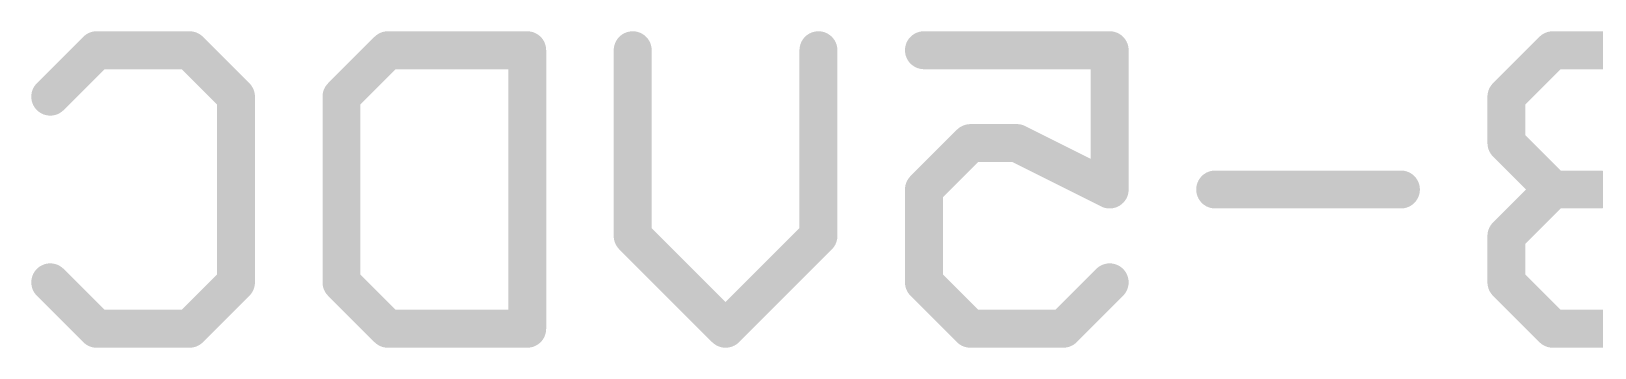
# Model space of a CAD drawing. Extents: x -0.1 to 35.7, y -1.6 to 50.9.
# Drawn here: x 8.01 to 14.29, y 36.51 to 37.78 of the extents above; entities that cross this region are included whole.
import ezdxf

# ---------------------------------------------------------------- set-up
doc = ezdxf.new("R2010")
doc.units = 0
doc.layers.add('22', color=6, linetype='CONTINUOUS')

msp = doc.modelspace()

# ---------------------------------------------------------------- linework, layer by layer
at = {"layer": '22', "const_width": 0.1524}
for points in [[(8.0902, 37.5208), (8.2766, 37.7073)], [(8.2766, 37.7073), (8.6495, 37.7073)], [(8.6495, 37.7073), (8.8359, 37.5208)], [(9.2596, 37.5208), (9.446, 37.7073)], [(9.446, 37.7073), (10.0053, 37.7073)], [(10.0053, 37.7073), (10.0053, 36.5887)], [(10.429, 36.9616), (10.429, 37.7073)], [(11.1747, 37.7073), (11.1747, 36.9616)], [(11.5984, 37.7073), (12.3441, 37.7073)], [(12.3441, 37.7073), (12.3441, 37.148)], [(14.1236, 37.7073), (13.9372, 37.5208)], [(14.4965, 37.7073), (14.1236, 37.7073)], [(8.8359, 37.5208), (8.8359, 36.7751)], [(9.2596, 36.7751), (9.2596, 37.5208)], [(13.9372, 37.5208), (13.9372, 37.3344)], [(11.7848, 37.3344), (11.5984, 37.148)], [(11.9712, 37.3344), (11.7848, 37.3344)], [(12.3441, 37.148), (11.9712, 37.3344)], [(13.9372, 37.3344), (14.1236, 37.148)], [(11.5984, 37.148), (11.5984, 36.7751)], [(13.5135, 37.148), (12.7678, 37.148)], [(14.1236, 37.148), (13.9372, 36.9616)], [(14.1236, 37.148), (14.31, 37.148)], [(10.8018, 36.5887), (10.429, 36.9616)], [(11.1747, 36.9616), (10.8018, 36.5887)], [(13.9372, 36.9616), (13.9372, 36.7751)], [(8.2766, 36.5887), (8.0902, 36.7751)], [(8.8359, 36.7751), (8.6495, 36.5887)], [(9.446, 36.5887), (9.2596, 36.7751)], [(11.5984, 36.7751), (11.7848, 36.5887)], [(12.1577, 36.5887), (12.3441, 36.7751)], [(13.9372, 36.7751), (14.1236, 36.5887)], [(8.6495, 36.5887), (8.2766, 36.5887)], [(10.0053, 36.5887), (9.446, 36.5887)], [(11.7848, 36.5887), (12.1577, 36.5887)], [(14.1236, 36.5887), (14.4965, 36.5887)]]:
    msp.add_lwpolyline(points, dxfattribs=at)
at = {"layer": '22', "const_width": 0.0762}
for points in [[(8.2766, 37.7454, 1), (8.2766, 37.6692)], [(8.3036, 37.6803, 1), (8.2497, 37.7342)], [(8.6764, 37.7342, 1), (8.6225, 37.6803)], [(8.6495, 37.6692, 1), (8.6495, 37.7454)], [(9.446, 37.7454, 1), (9.446, 37.6692)], [(9.473, 37.6803, 1), (9.4191, 37.7342)], [(10.0434, 37.7073, 1), (9.9672, 37.7073)], [(10.0053, 37.6692, 1), (10.0053, 37.7454)], [(10.4671, 37.7073, 1), (10.3909, 37.7073)], [(11.2128, 37.7073, 1), (11.1366, 37.7073)], [(11.5984, 37.7454, 1), (11.5984, 37.6692)], [(12.3822, 37.7073, 1), (12.306, 37.7073)], [(12.3441, 37.6692, 1), (12.3441, 37.7454)], [(14.1236, 37.7454, 1), (14.1236, 37.6692)], [(14.1505, 37.6803, 1), (14.0967, 37.7342)], [(8.0633, 37.5478, 1), (8.1171, 37.4939)], [(8.874, 37.5208, 1), (8.7978, 37.5208)], [(8.809, 37.4939, 1), (8.8628, 37.5478)], [(9.2977, 37.5208, 1), (9.2215, 37.5208)], [(9.2327, 37.5478, 1), (9.2865, 37.4939)], [(13.9102, 37.5478, 1), (13.9641, 37.4939)], [(13.9753, 37.5208, 1), (13.8991, 37.5208)], [(11.7848, 37.3725, 1), (11.7848, 37.2963)], [(11.8118, 37.3075, 1), (11.7579, 37.3613)], [(11.9883, 37.3685, 1), (11.9542, 37.3003)], [(11.9712, 37.2963, 1), (11.9712, 37.3725)], [(13.9641, 37.3613, 1), (13.9102, 37.3075)], [(13.8991, 37.3344, 1), (13.9753, 37.3344)], [(11.5714, 37.1749, 1), (11.6253, 37.121)], [(11.6365, 37.148, 1), (11.5603, 37.148)], [(12.306, 37.148, 1), (12.3822, 37.148)], [(12.327, 37.1139, 1), (12.3611, 37.1821)], [(12.7678, 37.1861, 1), (12.7678, 37.1099)], [(13.5135, 37.1099, 1), (13.5135, 37.1861)], [(14.1236, 37.1861, 1), (14.1236, 37.1099)], [(14.1505, 37.121, 1), (14.0967, 37.1749)], [(14.0967, 37.121, 1), (14.1505, 37.1749)], [(14.31, 37.1099, 1), (14.31, 37.1861)], [(10.4559, 36.9885, 1), (10.402, 36.9346)], [(10.3909, 36.9616, 1), (10.4671, 36.9616)], [(11.1366, 36.9616, 1), (11.2128, 36.9616)], [(11.2016, 36.9346, 1), (11.1477, 36.9885)], [(13.9102, 36.9885, 1), (13.9641, 36.9346)], [(13.9753, 36.9616, 1), (13.8991, 36.9616)], [(8.1171, 36.8021, 1), (8.0633, 36.7482)], [(8.8628, 36.7482, 1), (8.809, 36.8021)], [(9.2865, 36.8021, 1), (9.2327, 36.7482)], [(11.6253, 36.8021, 1), (11.5714, 36.7482)], [(12.371, 36.7482, 1), (12.3171, 36.8021)], [(13.9641, 36.8021, 1), (13.9102, 36.7482)], [(8.7978, 36.7751, 1), (8.874, 36.7751)], [(9.2215, 36.7751, 1), (9.2977, 36.7751)], [(11.5603, 36.7751, 1), (11.6365, 36.7751)], [(13.8991, 36.7751, 1), (13.9753, 36.7751)], [(8.2766, 36.6268, 1), (8.2766, 36.5506)], [(8.6495, 36.5506, 1), (8.6495, 36.6268)], [(9.446, 36.6268, 1), (9.446, 36.5506)], [(10.0053, 36.5506, 1), (10.0053, 36.6268)], [(11.7848, 36.6268, 1), (11.7848, 36.5506)], [(12.1577, 36.5506, 1), (12.1577, 36.6268)], [(14.1236, 36.6268, 1), (14.1236, 36.5506)], [(8.2497, 36.5618, 1), (8.3036, 36.6156)], [(8.6225, 36.6156, 1), (8.6764, 36.5618)], [(9.4191, 36.5618, 1), (9.473, 36.6156)], [(9.9672, 36.5887, 1), (10.0434, 36.5887)], [(10.7749, 36.6156, 1), (10.8288, 36.5618)], [(10.7749, 36.5618, 1), (10.8288, 36.6156)], [(11.7579, 36.5618, 1), (11.8118, 36.6156)], [(12.1307, 36.6156, 1), (12.1846, 36.5618)], [(14.0967, 36.5618, 1), (14.1505, 36.6156)]]:
    msp.add_lwpolyline(points, format="xyb", dxfattribs=at)

doc.saveas('drawing.dxf')
